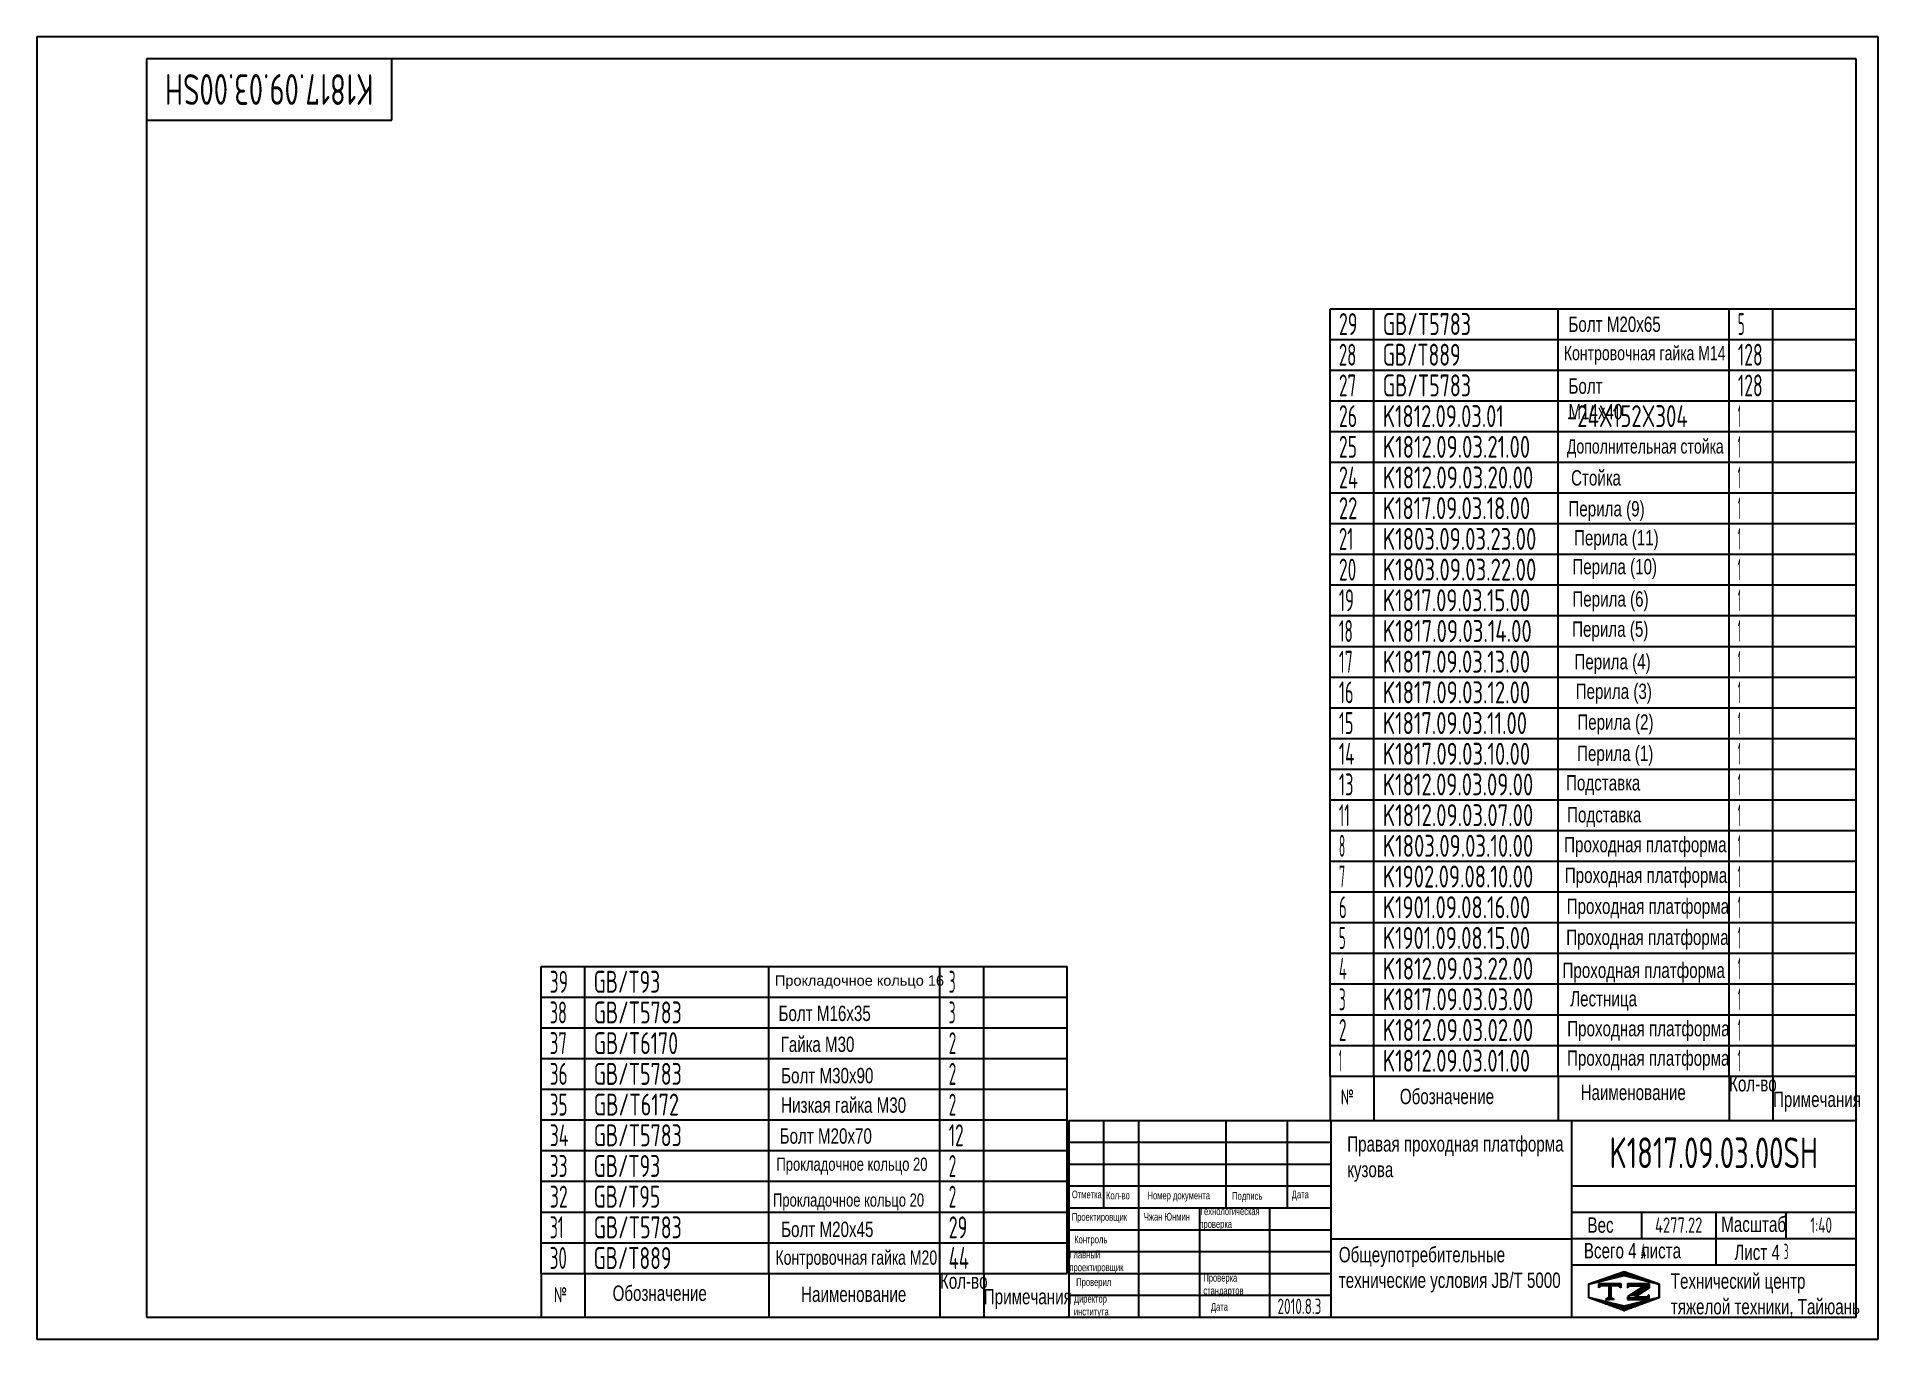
# Model space of a CAD drawing. Header units: millimetres. Extents: x 0 to 16800, y 0 to 11880.
import ezdxf
from ezdxf.enums import TextEntityAlignment as Align

# ---------------------------------------------------------------- set-up
doc = ezdxf.new("R2010")
doc.units = ezdxf.units.MM
doc.header["$LTSCALE"] = 400
doc.linetypes.add('F', pattern=[0.75, 0.5, -0.25])
for name, color, linetype in [('01', 7, 'Continuous'), ('02', 1, 'Continuous'), ('04', 2, 'F'), ('11', 3, 'Continuous'), ('THICK', 7, 'Continuous')]:
    doc.layers.add(name, color=color, linetype=linetype)
doc.styles.get("Standard").update_dxf_attribs({"font": 'isocp', "width": 0.707, "bigfont": 'intecad.shx'})

# ---------------------------------------------------------------- blocks, each defined once
blk = doc.blocks.new('*U239', base_point=(251.96, 168.31))
at = {"layer": '01'}
for p, q in [((251.96, 168.31), (251.96, 182.31)), ((195.96, 168.31), (251.96, 168.31))]:
    blk.add_line(p, q, dxfattribs=at)
blk = doc.blocks.new('*U240')
at = {"layer": '04'}
blk.add_blockref('*U239', (0, 0), dxfattribs=at)
blk = doc.blocks.new('*U241')
at = {"layer": '01'}
for points in [[(415, 292), (25, 292)], [(25, 292), (25, 5)], [(415, 5), (415, 292)], [(25, 5), (415, 5)]]:
    blk.add_lwpolyline(points, dxfattribs=at)
at = {"layer": '02'}
for points in [[(420, 297), (0, 297)], [(0, 297), (0, 0)], [(420, 0), (420, 297)], [(0, 0), (420, 0)]]:
    blk.add_lwpolyline(points, dxfattribs=at)
blk = doc.blocks.new('*U244')
at = {"layer": '01'}
for p, q in [((0, -280), (0, 0)), ((4800, -280), (4800, 0))]:
    blk.add_line(p, q, dxfattribs=at)
at = {"layer": '02'}
for p, q in [((0, 0), (400, 0)), ((400, -280), (400, 0)), ((400, 0), (2080, 0)), ((2080, -280), (2080, 0)), ((2080, 0), (3640, 0)), ((3640, -280), (3640, 0)), ((3640, 0), (4040, 0)), ((4040, -280), (4040, 0)), ((4040, 0), (4800, 0))]:
    blk.add_line(p, q, dxfattribs=at)
blk = doc.blocks.new('*U245')
at = {"layer": '01'}
for p, q in [((0, -280), (0, 0)), ((4800, -280), (4800, 0))]:
    blk.add_line(p, q, dxfattribs=at)
at = {"layer": '02'}
for p, q in [((0, 0), (400, 0)), ((400, -280), (400, 0)), ((400, 0), (2080, 0)), ((2080, -280), (2080, 0)), ((2080, 0), (3640, 0)), ((3640, -280), (3640, 0)), ((3640, 0), (4040, 0)), ((4040, -280), (4040, 0)), ((4040, 0), (4800, 0))]:
    blk.add_line(p, q, dxfattribs=at)
blk = doc.blocks.new('*U246')
at = {"layer": '01'}
for p, q in [((0, -280), (0, 0)), ((4800, -280), (4800, 0))]:
    blk.add_line(p, q, dxfattribs=at)
at = {"layer": '02'}
for p, q in [((0, 0), (400, 0)), ((400, -280), (400, 0)), ((400, 0), (2080, 0)), ((2080, -280), (2080, 0)), ((2080, 0), (3640, 0)), ((3640, -280), (3640, 0)), ((3640, 0), (4040, 0)), ((4040, -280), (4040, 0)), ((4040, 0), (4800, 0))]:
    blk.add_line(p, q, dxfattribs=at)
blk = doc.blocks.new('*U247')
at = {"layer": '01'}
for p, q in [((0, -280), (0, 0)), ((4800, -280), (4800, 0))]:
    blk.add_line(p, q, dxfattribs=at)
at = {"layer": '02'}
for p, q in [((0, 0), (400, 0)), ((400, -280), (400, 0)), ((400, 0), (2080, 0)), ((2080, -280), (2080, 0)), ((2080, 0), (3640, 0)), ((3640, -280), (3640, 0)), ((3640, 0), (4040, 0)), ((4040, -280), (4040, 0)), ((4040, 0), (4800, 0))]:
    blk.add_line(p, q, dxfattribs=at)
blk = doc.blocks.new('*U248')
at = {"layer": '01'}
for p, q in [((0, -280), (0, 0)), ((4800, -280), (4800, 0))]:
    blk.add_line(p, q, dxfattribs=at)
at = {"layer": '02'}
for p, q in [((0, 0), (400, 0)), ((400, -280), (400, 0)), ((400, 0), (2080, 0)), ((2080, -280), (2080, 0)), ((2080, 0), (3640, 0)), ((3640, -280), (3640, 0)), ((3640, 0), (4040, 0)), ((4040, -280), (4040, 0)), ((4040, 0), (4800, 0))]:
    blk.add_line(p, q, dxfattribs=at)
blk = doc.blocks.new('*U249')
at = {"layer": '01'}
for p, q in [((0, -280), (0, 0)), ((4800, -280), (4800, 0))]:
    blk.add_line(p, q, dxfattribs=at)
at = {"layer": '02'}
for p, q in [((0, 0), (400, 0)), ((400, -280), (400, 0)), ((400, 0), (2080, 0)), ((2080, -280), (2080, 0)), ((2080, 0), (3640, 0)), ((3640, -280), (3640, 0)), ((3640, 0), (4040, 0)), ((4040, -280), (4040, 0)), ((4040, 0), (4800, 0))]:
    blk.add_line(p, q, dxfattribs=at)
blk = doc.blocks.new('*U250')
at = {"layer": '01'}
for p, q in [((0, -280), (0, 0)), ((4800, -280), (4800, 0))]:
    blk.add_line(p, q, dxfattribs=at)
at = {"layer": '02'}
for p, q in [((0, 0), (400, 0)), ((400, -280), (400, 0)), ((400, 0), (2080, 0)), ((2080, -280), (2080, 0)), ((2080, 0), (3640, 0)), ((3640, -280), (3640, 0)), ((3640, 0), (4040, 0)), ((4040, -280), (4040, 0)), ((4040, 0), (4800, 0))]:
    blk.add_line(p, q, dxfattribs=at)
blk = doc.blocks.new('*U251')
at = {"layer": '01'}
for p, q in [((0, -280), (0, 0)), ((4800, -280), (4800, 0))]:
    blk.add_line(p, q, dxfattribs=at)
at = {"layer": '02'}
for p, q in [((0, 0), (400, 0)), ((400, -280), (400, 0)), ((400, 0), (2080, 0)), ((2080, -280), (2080, 0)), ((2080, 0), (3640, 0)), ((3640, -280), (3640, 0)), ((3640, 0), (4040, 0)), ((4040, -280), (4040, 0)), ((4040, 0), (4800, 0))]:
    blk.add_line(p, q, dxfattribs=at)
blk = doc.blocks.new('*U252')
at = {"layer": '01'}
for p, q in [((0, -280), (0, 0)), ((4800, -280), (4800, 0))]:
    blk.add_line(p, q, dxfattribs=at)
at = {"layer": '02'}
for p, q in [((0, 0), (400, 0)), ((400, -280), (400, 0)), ((400, 0), (2080, 0)), ((2080, -280), (2080, 0)), ((2080, 0), (3640, 0)), ((3640, -280), (3640, 0)), ((3640, 0), (4040, 0)), ((4040, -280), (4040, 0)), ((4040, 0), (4800, 0))]:
    blk.add_line(p, q, dxfattribs=at)
blk = doc.blocks.new('*U253')
at = {"layer": '01'}
for p, q in [((0, -280), (0, 0)), ((4800, -280), (4800, 0))]:
    blk.add_line(p, q, dxfattribs=at)
at = {"layer": '02'}
for p, q in [((0, 0), (400, 0)), ((400, -280), (400, 0)), ((400, 0), (2080, 0)), ((2080, -280), (2080, 0)), ((2080, 0), (3640, 0)), ((3640, -280), (3640, 0)), ((3640, 0), (4040, 0)), ((4040, -280), (4040, 0)), ((4040, 0), (4800, 0))]:
    blk.add_line(p, q, dxfattribs=at)
blk = doc.blocks.new('*U254')
at = {"layer": '01'}
for p, q in [((0, -280), (0, 0)), ((4800, -280), (4800, 0))]:
    blk.add_line(p, q, dxfattribs=at)
at = {"layer": '02'}
for p, q in [((0, 0), (400, 0)), ((400, -280), (400, 0)), ((400, 0), (2080, 0)), ((2080, -280), (2080, 0)), ((2080, 0), (3640, 0)), ((3640, -280), (3640, 0)), ((3640, 0), (4040, 0)), ((4040, -280), (4040, 0)), ((4040, 0), (4800, 0))]:
    blk.add_line(p, q, dxfattribs=at)
blk = doc.blocks.new('*U255')
at = {"layer": '01'}
for p, q in [((0, -280), (0, 0)), ((4800, -280), (4800, 0))]:
    blk.add_line(p, q, dxfattribs=at)
at = {"layer": '02'}
for p, q in [((0, 0), (400, 0)), ((400, -280), (400, 0)), ((400, 0), (2080, 0)), ((2080, -280), (2080, 0)), ((2080, 0), (3640, 0)), ((3640, -280), (3640, 0)), ((3640, 0), (4040, 0)), ((4040, -280), (4040, 0)), ((4040, 0), (4800, 0))]:
    blk.add_line(p, q, dxfattribs=at)
blk = doc.blocks.new('*U256')
at = {"layer": '01'}
for p, q in [((0, -280), (0, 0)), ((4800, -280), (4800, 0))]:
    blk.add_line(p, q, dxfattribs=at)
at = {"layer": '02'}
for p, q in [((0, 0), (400, 0)), ((400, -280), (400, 0)), ((400, 0), (2080, 0)), ((2080, -280), (2080, 0)), ((2080, 0), (3640, 0)), ((3640, -280), (3640, 0)), ((3640, 0), (4040, 0)), ((4040, -280), (4040, 0)), ((4040, 0), (4800, 0))]:
    blk.add_line(p, q, dxfattribs=at)
blk = doc.blocks.new('*U257')
at = {"layer": '01'}
for p, q in [((0, -280), (0, 0)), ((4800, -280), (4800, 0))]:
    blk.add_line(p, q, dxfattribs=at)
at = {"layer": '02'}
for p, q in [((0, 0), (400, 0)), ((400, -280), (400, 0)), ((400, 0), (2080, 0)), ((2080, -280), (2080, 0)), ((2080, 0), (3640, 0)), ((3640, -280), (3640, 0)), ((3640, 0), (4040, 0)), ((4040, -280), (4040, 0)), ((4040, 0), (4800, 0))]:
    blk.add_line(p, q, dxfattribs=at)
blk = doc.blocks.new('*U258')
at = {"layer": '01'}
for p, q in [((0, -280), (0, 0)), ((4800, -280), (4800, 0))]:
    blk.add_line(p, q, dxfattribs=at)
at = {"layer": '02'}
for p, q in [((0, 0), (400, 0)), ((400, -280), (400, 0)), ((400, 0), (2080, 0)), ((2080, -280), (2080, 0)), ((2080, 0), (3640, 0)), ((3640, -280), (3640, 0)), ((3640, 0), (4040, 0)), ((4040, -280), (4040, 0)), ((4040, 0), (4800, 0))]:
    blk.add_line(p, q, dxfattribs=at)
blk = doc.blocks.new('*U259')
at = {"layer": '01'}
for p, q in [((0, -280), (0, 0)), ((4800, -280), (4800, 0))]:
    blk.add_line(p, q, dxfattribs=at)
at = {"layer": '02'}
for p, q in [((0, 0), (400, 0)), ((400, -280), (400, 0)), ((400, 0), (2080, 0)), ((2080, -280), (2080, 0)), ((2080, 0), (3640, 0)), ((3640, -280), (3640, 0)), ((3640, 0), (4040, 0)), ((4040, -280), (4040, 0)), ((4040, 0), (4800, 0))]:
    blk.add_line(p, q, dxfattribs=at)
blk = doc.blocks.new('*U260')
at = {"layer": '01'}
for p, q in [((0, -280), (0, 0)), ((4800, -280), (4800, 0))]:
    blk.add_line(p, q, dxfattribs=at)
at = {"layer": '02'}
for p, q in [((0, 0), (400, 0)), ((400, -280), (400, 0)), ((400, 0), (2080, 0)), ((2080, -280), (2080, 0)), ((2080, 0), (3640, 0)), ((3640, -280), (3640, 0)), ((3640, 0), (4040, 0)), ((4040, -280), (4040, 0)), ((4040, 0), (4800, 0))]:
    blk.add_line(p, q, dxfattribs=at)
blk = doc.blocks.new('*U261')
at = {"layer": '01'}
for p, q in [((0, -280), (0, 0)), ((4800, -280), (4800, 0))]:
    blk.add_line(p, q, dxfattribs=at)
at = {"layer": '02'}
for p, q in [((0, 0), (400, 0)), ((400, -280), (400, 0)), ((400, 0), (2080, 0)), ((2080, -280), (2080, 0)), ((2080, 0), (3640, 0)), ((3640, -280), (3640, 0)), ((3640, 0), (4040, 0)), ((4040, -280), (4040, 0)), ((4040, 0), (4800, 0))]:
    blk.add_line(p, q, dxfattribs=at)
blk = doc.blocks.new('*U262')
at = {"layer": '01'}
for p, q in [((0, -280), (0, 0)), ((4800, -280), (4800, 0))]:
    blk.add_line(p, q, dxfattribs=at)
at = {"layer": '02'}
for p, q in [((0, 0), (400, 0)), ((400, -280), (400, 0)), ((400, 0), (2080, 0)), ((2080, -280), (2080, 0)), ((2080, 0), (3640, 0)), ((3640, -280), (3640, 0)), ((3640, 0), (4040, 0)), ((4040, -280), (4040, 0)), ((4040, 0), (4800, 0))]:
    blk.add_line(p, q, dxfattribs=at)
blk = doc.blocks.new('*U263')
at = {"layer": '01'}
for p, q in [((0, -280), (0, 0)), ((4800, -280), (4800, 0))]:
    blk.add_line(p, q, dxfattribs=at)
at = {"layer": '02'}
for p, q in [((0, 0), (400, 0)), ((400, -280), (400, 0)), ((400, 0), (2080, 0)), ((2080, -280), (2080, 0)), ((2080, 0), (3640, 0)), ((3640, -280), (3640, 0)), ((3640, 0), (4040, 0)), ((4040, -280), (4040, 0)), ((4040, 0), (4800, 0))]:
    blk.add_line(p, q, dxfattribs=at)
blk = doc.blocks.new('*U264')
at = {"layer": '01'}
for p, q in [((0, -280), (0, 0)), ((4800, -280), (4800, 0))]:
    blk.add_line(p, q, dxfattribs=at)
at = {"layer": '02'}
for p, q in [((0, 0), (400, 0)), ((400, -280), (400, 0)), ((400, 0), (2080, 0)), ((2080, -280), (2080, 0)), ((2080, 0), (3640, 0)), ((3640, -280), (3640, 0)), ((3640, 0), (4040, 0)), ((4040, -280), (4040, 0)), ((4040, 0), (4800, 0))]:
    blk.add_line(p, q, dxfattribs=at)
blk = doc.blocks.new('*U265')
at = {"layer": '01'}
for p, q in [((0, -280), (0, 0)), ((4800, -280), (4800, 0))]:
    blk.add_line(p, q, dxfattribs=at)
at = {"layer": '02'}
for p, q in [((0, 0), (400, 0)), ((400, -280), (400, 0)), ((400, 0), (2080, 0)), ((2080, -280), (2080, 0)), ((2080, 0), (3640, 0)), ((3640, -280), (3640, 0)), ((3640, 0), (4040, 0)), ((4040, -280), (4040, 0)), ((4040, 0), (4800, 0))]:
    blk.add_line(p, q, dxfattribs=at)
blk = doc.blocks.new('*U266')
at = {"layer": '01'}
for p, q in [((0, -280), (0, 0)), ((4800, -280), (4800, 0))]:
    blk.add_line(p, q, dxfattribs=at)
at = {"layer": '02'}
for p, q in [((0, 0), (400, 0)), ((400, -280), (400, 0)), ((400, 0), (2080, 0)), ((2080, -280), (2080, 0)), ((2080, 0), (3640, 0)), ((3640, -280), (3640, 0)), ((3640, 0), (4040, 0)), ((4040, -280), (4040, 0)), ((4040, 0), (4800, 0))]:
    blk.add_line(p, q, dxfattribs=at)
blk = doc.blocks.new('*U267')
at = {"layer": '01'}
for p, q in [((0, -280), (0, 0)), ((4800, -280), (4800, 0))]:
    blk.add_line(p, q, dxfattribs=at)
at = {"layer": '02'}
for p, q in [((0, 0), (400, 0)), ((400, -280), (400, 0)), ((400, 0), (2080, 0)), ((2080, -280), (2080, 0)), ((2080, 0), (3640, 0)), ((3640, -280), (3640, 0)), ((3640, 0), (4040, 0)), ((4040, -280), (4040, 0)), ((4040, 0), (4800, 0))]:
    blk.add_line(p, q, dxfattribs=at)
blk = doc.blocks.new('*U268')
at = {"layer": '01'}
for p, q in [((0, -280), (0, 0)), ((0, 0), (400, 0)), ((400, 0), (2080, 0)), ((2080, 0), (3640, 0)), ((3640, 0), (4040, 0)), ((4040, 0), (4800, 0)), ((4800, -280), (4800, 0))]:
    blk.add_line(p, q, dxfattribs=at)
at = {"layer": '02'}
for p, q in [((400, -280), (400, 0)), ((2080, -280), (2080, 0)), ((3640, -280), (3640, 0)), ((4040, -280), (4040, 0))]:
    blk.add_line(p, q, dxfattribs=at)
blk = doc.blocks.new('*U271')
at = {"layer": '01'}
for p, q in [((0, -280), (0, 0)), ((4800, -280), (4800, 0))]:
    blk.add_line(p, q, dxfattribs=at)
at = {"layer": '02'}
for p, q in [((0, 0), (400, 0)), ((400, -280), (400, 0)), ((400, 0), (2080, 0)), ((2080, -280), (2080, 0)), ((2080, 0), (3640, 0)), ((3640, -280), (3640, 0)), ((3640, 0), (4040, 0)), ((4040, -280), (4040, 0)), ((4040, 0), (4800, 0))]:
    blk.add_line(p, q, dxfattribs=at)
blk = doc.blocks.new('*U272')
at = {"layer": '01'}
for p, q in [((0, -280), (0, 0)), ((4800, -280), (4800, 0))]:
    blk.add_line(p, q, dxfattribs=at)
at = {"layer": '02'}
for p, q in [((0, 0), (400, 0)), ((400, -280), (400, 0)), ((400, 0), (2080, 0)), ((2080, -280), (2080, 0)), ((2080, 0), (3640, 0)), ((3640, -280), (3640, 0)), ((3640, 0), (4040, 0)), ((4040, -280), (4040, 0)), ((4040, 0), (4800, 0))]:
    blk.add_line(p, q, dxfattribs=at)
blk = doc.blocks.new('*U273')
at = {"layer": '01'}
for p, q in [((0, -280), (0, 0)), ((4800, -280), (4800, 0))]:
    blk.add_line(p, q, dxfattribs=at)
at = {"layer": '02'}
for p, q in [((0, 0), (400, 0)), ((400, -280), (400, 0)), ((400, 0), (2080, 0)), ((2080, -280), (2080, 0)), ((2080, 0), (3640, 0)), ((3640, -280), (3640, 0)), ((3640, 0), (4040, 0)), ((4040, -280), (4040, 0)), ((4040, 0), (4800, 0))]:
    blk.add_line(p, q, dxfattribs=at)
blk = doc.blocks.new('*U274')
at = {"layer": '01'}
for p, q in [((0, -280), (0, 0)), ((4800, -280), (4800, 0))]:
    blk.add_line(p, q, dxfattribs=at)
at = {"layer": '02'}
for p, q in [((0, 0), (400, 0)), ((400, -280), (400, 0)), ((400, 0), (2080, 0)), ((2080, -280), (2080, 0)), ((2080, 0), (3640, 0)), ((3640, -280), (3640, 0)), ((3640, 0), (4040, 0)), ((4040, -280), (4040, 0)), ((4040, 0), (4800, 0))]:
    blk.add_line(p, q, dxfattribs=at)
blk = doc.blocks.new('*U275')
at = {"layer": '01'}
for p, q in [((0, -280), (0, 0)), ((4800, -280), (4800, 0))]:
    blk.add_line(p, q, dxfattribs=at)
at = {"layer": '02'}
for p, q in [((0, 0), (400, 0)), ((400, -280), (400, 0)), ((400, 0), (2080, 0)), ((2080, -280), (2080, 0)), ((2080, 0), (3640, 0)), ((3640, -280), (3640, 0)), ((3640, 0), (4040, 0)), ((4040, -280), (4040, 0)), ((4040, 0), (4800, 0))]:
    blk.add_line(p, q, dxfattribs=at)
blk = doc.blocks.new('*U276')
at = {"layer": '01'}
for p, q in [((0, -280), (0, 0)), ((4800, -280), (4800, 0))]:
    blk.add_line(p, q, dxfattribs=at)
at = {"layer": '02'}
for p, q in [((0, 0), (400, 0)), ((400, -280), (400, 0)), ((400, 0), (2080, 0)), ((2080, -280), (2080, 0)), ((2080, 0), (3640, 0)), ((3640, -280), (3640, 0)), ((3640, 0), (4040, 0)), ((4040, -280), (4040, 0)), ((4040, 0), (4800, 0))]:
    blk.add_line(p, q, dxfattribs=at)
blk = doc.blocks.new('*U277')
at = {"layer": '01'}
for p, q in [((0, -280), (0, 0)), ((4800, -280), (4800, 0))]:
    blk.add_line(p, q, dxfattribs=at)
at = {"layer": '02'}
for p, q in [((0, 0), (400, 0)), ((400, -280), (400, 0)), ((400, 0), (2080, 0)), ((2080, -280), (2080, 0)), ((2080, 0), (3640, 0)), ((3640, -280), (3640, 0)), ((3640, 0), (4040, 0)), ((4040, -280), (4040, 0)), ((4040, 0), (4800, 0))]:
    blk.add_line(p, q, dxfattribs=at)
blk = doc.blocks.new('*U278')
at = {"layer": '01'}
for p, q in [((0, -280), (0, 0)), ((4800, -280), (4800, 0))]:
    blk.add_line(p, q, dxfattribs=at)
at = {"layer": '02'}
for p, q in [((0, 0), (400, 0)), ((400, -280), (400, 0)), ((400, 0), (2080, 0)), ((2080, -280), (2080, 0)), ((2080, 0), (3640, 0)), ((3640, -280), (3640, 0)), ((3640, 0), (4040, 0)), ((4040, -280), (4040, 0)), ((4040, 0), (4800, 0))]:
    blk.add_line(p, q, dxfattribs=at)
blk = doc.blocks.new('*U279')
at = {"layer": '01'}
for p, q in [((0, -280), (0, 0)), ((4800, -280), (4800, 0))]:
    blk.add_line(p, q, dxfattribs=at)
at = {"layer": '02'}
for p, q in [((0, 0), (400, 0)), ((400, -280), (400, 0)), ((400, 0), (2080, 0)), ((2080, -280), (2080, 0)), ((2080, 0), (3640, 0)), ((3640, -280), (3640, 0)), ((3640, 0), (4040, 0)), ((4040, -280), (4040, 0)), ((4040, 0), (4800, 0))]:
    blk.add_line(p, q, dxfattribs=at)
blk = doc.blocks.new('*U280')
at = {"layer": '01'}
for p, q in [((0, -280), (0, 0)), ((0, 0), (400, 0)), ((400, 0), (2080, 0)), ((2080, 0), (3640, 0)), ((3640, 0), (4040, 0)), ((4040, 0), (4800, 0)), ((4800, -280), (4800, 0))]:
    blk.add_line(p, q, dxfattribs=at)
at = {"layer": '02'}
for p, q in [((400, -280), (400, 0)), ((2080, -280), (2080, 0)), ((3640, -280), (3640, 0)), ((4040, -280), (4040, 0))]:
    blk.add_line(p, q, dxfattribs=at)
blk = doc.blocks.new('*X284')
at = {"color": 0}
for p, q in [((127.06, 7.8), (132.06, 7.8)), ((127.06, 7.5), (132.06, 7.5)), ((127.06, 7.2), (127.32, 7.2)), ((127.84, 5.4), (129.64, 5.4)), ((128.3, 5.7), (130.1, 5.7)), ((128.77, 6), (130.57, 6)), ((129.23, 6.3), (131.04, 6.3)), ((129.7, 6.6), (131.51, 6.6)), ((130.16, 6.9), (131.98, 6.9)), ((130.62, 7.2), (132.06, 7.2))]:
    blk.add_line(p, q, dxfattribs=at)
blk = doc.blocks.new('*X285')
at = {"color": 0}
for p, q in [((127.06, 4.8), (132.06, 4.8)), ((127.06, 4.5), (132.06, 4.5)), ((131.84, 5.1), (132.06, 5.1))]:
    blk.add_line(p, q, dxfattribs=at)
blk = doc.blocks.new('*X283')
at = {"color": 0}
for p, q in [((122.34, 4.5), (123.72, 4.5)), ((122.82, 4.8), (123.24, 4.8))]:
    blk.add_line(p, q, dxfattribs=at)
blk = doc.blocks.new('*X282')
at = {"color": 0}
for p, q in [((120.53, 7.8), (125.53, 7.8)), ((120.53, 7.5), (125.53, 7.5)), ((120.53, 7.2), (120.79, 7.2)), ((125.27, 7.2), (125.53, 7.2))]:
    blk.add_line(p, q, dxfattribs=at)
blk = doc.blocks.new('*X281')
at = {"color": 0}
for p, q in [((120.66, 8.7), (121.92, 8.7)), ((121.52, 9), (123.12, 9)), ((122.38, 9.3), (124.32, 9.3)), ((123.24, 9.6), (125.52, 9.6)), ((124.1, 9.9), (128.52, 9.9)), ((124.97, 10.2), (127.67, 10.2)), ((125.83, 10.5), (126.82, 10.5)), ((127.02, 9.6), (129.37, 9.6)), ((128.22, 9.3), (130.22, 9.3)), ((129.42, 9), (131.07, 9)), ((130.62, 8.7), (131.92, 8.7)), ((118.22, 7.8), (118.32, 7.8)), ((118.22, 7.5), (118.27, 7.5)), ((118.22, 7.2), (118.27, 7.2)), ((118.22, 6.9), (118.27, 6.9)), ((118.22, 6.6), (118.27, 6.6)), ((118.22, 6.3), (118.27, 6.3)), ((118.22, 6), (118.27, 6)), ((118.22, 5.7), (118.27, 5.7)), ((118.22, 5.4), (118.27, 5.4)), ((118.22, 5.1), (118.27, 5.1)), ((118.22, 4.8), (118.27, 4.8)), ((118.79, 4.5), (119.42, 4.5)), ((118.94, 8.1), (119.52, 8.1)), ((119.8, 8.4), (120.72, 8.4)), ((131.82, 8.4), (132.77, 8.4)), ((133.02, 8.1), (133.62, 8.1)), ((133.12, 4.5), (133.76, 4.5)), ((134.22, 7.8), (134.32, 7.8)), ((134.27, 7.5), (134.32, 7.5)), ((134.27, 7.2), (134.32, 7.2)), ((134.27, 6.9), (134.32, 6.9)), ((134.27, 6.6), (134.32, 6.6)), ((134.27, 6.3), (134.32, 6.3)), ((134.27, 6), (134.32, 6)), ((134.27, 5.7), (134.32, 5.7)), ((134.27, 5.4), (134.32, 5.4)), ((134.27, 5.1), (134.32, 5.1)), ((134.27, 4.8), (134.32, 4.8)), ((119.61, 4.2), (120.62, 4.2)), ((120.43, 3.9), (121.82, 3.9)), ((121.26, 3.6), (123.02, 3.6)), ((122.08, 3.3), (124.22, 3.3)), ((122.91, 3), (125.42, 3)), ((123.73, 2.7), (128.89, 2.7)), ((124.55, 2.4), (128.07, 2.4)), ((125.38, 2.1), (127.26, 2.1)), ((126.2, 1.8), (126.45, 1.8)), ((127.12, 3), (129.7, 3)), ((128.32, 3.3), (130.51, 3.3)), ((129.52, 3.6), (131.32, 3.6)), ((130.72, 3.9), (132.14, 3.9)), ((131.92, 4.2), (132.95, 4.2))]:
    blk.add_line(p, q, dxfattribs=at)

msp = doc.modelspace()

# ---------------------------------------------------------------- linework, layer by layer
at = {"layer": '01'}
for p, q in [((11800, 2400), (11800, 2000)), ((11800, 2400), (16600, 2400)), ((12200, 2400), (12200, 2000)), ((13880, 2400), (13880, 2000)), ((15440, 2400), (15440, 2000)), ((15840, 2400), (15840, 2000)), ((4600, 600), (4600, 200)), ((4600, 600), (9400, 600)), ((5000, 600), (5000, 200)), ((6680, 600), (6680, 200)), ((8240, 600), (8240, 200)), ((8640, 600), (8640, 200))]:
    msp.add_line(p, q, dxfattribs=at)
for p in [(16600, 2000), (9400, 200)]:
    msp.add_point(p, dxfattribs=at)
at = {"layer": 'THICK'}
for p, q in [((9415, 1996), (9415, 200)), ((9415, 1996), (16600, 1996)), ((9734, 1995), (9734, 1996)), ((9734, 1198), (9734, 1996)), ((10054, 200), (10054, 1996)), ((10852, 1198), (10852, 1996)), ((11411, 1198), (11411, 1996)), ((11810, 200), (11810, 1996)), ((14005, 200), (14005, 1996)), ((16600, 200), (16600, 1996)), ((9415, 1398), (11810, 1398)), ((14005, 1398), (16600, 1398)), ((9415, 1198), (11810, 1198)), ((10612, 200), (10612, 1198)), ((11251, 200), (11251, 1198)), ((14005, 1158), (16600, 1158)), ((14644, 919), (14644, 1158)), ((15323, 679), (15323, 1158)), ((15961, 919), (15961, 1158)), ((11810, 915), (14005, 915)), ((14005, 919), (16600, 919)), ((14005, 679), (16600, 679)), ((9415, 200), (16600, 200))]:
    msp.add_line(p, q, dxfattribs=at)
at = {"layer": 'THICK', "color": 3}
for p, q in [((9415, 1797), (11810, 1797)), ((9415, 1597), (11810, 1597)), ((9415, 998), (11810, 998)), ((9415, 799), (11810, 799)), ((9415, 599), (11810, 599)), ((14159, 504), (14483, 616)), ((14161, 501), (14481, 581)), ((14251, 467), (14251, 507)), ((14251, 507), (14451, 507)), ((14451, 507), (14451, 467)), ((14481, 581), (14800, 501)), ((14483, 616), (14802, 504)), ((14512, 507), (14512, 467)), ((14512, 507), (14712, 507)), ((14712, 507), (14712, 467)), ((9415, 400), (11810, 400)), ((14159, 378), (14159, 504)), ((14483, 260), (14159, 378)), ((14161, 381), (14161, 501)), ((14481, 301), (14161, 381)), ((14271, 487), (14251, 467)), ((14431, 487), (14271, 487)), ((14351, 387), (14313, 363)), ((14313, 363), (14351, 363)), ((14343, 488), (14343, 378)), ((14351, 488), (14351, 378)), ((14351, 387), (14390, 363)), ((14390, 363), (14351, 363)), ((14361, 488), (14361, 378)), ((14451, 467), (14431, 487)), ((14800, 381), (14481, 301)), ((14802, 378), (14483, 260)), ((14512, 467), (14532, 487)), ((14669, 487), (14512, 386)), ((14512, 386), (14512, 363)), ((14512, 363), (14712, 363)), ((14532, 487), (14669, 487)), ((14609, 402), (14579, 383)), ((14692, 383), (14579, 383)), ((14712, 468), (14609, 402)), ((14712, 403), (14692, 383)), ((14712, 363), (14712, 403)), ((14800, 501), (14800, 381)), ((14802, 504), (14802, 378))]:
    msp.add_line(p, q, dxfattribs=at)
for p in [(9415, 400), (9415, 200)]:
    msp.add_point(p, dxfattribs=at)

# ---------------------------------------------------------------- block references
at = {"layer": '01', "xscale": 40, "yscale": 40, "zscale": 40}
msp.add_blockref('*U241', (0, 0), dxfattribs=at)
at = {"layer": '01', "xscale": 40, "yscale": 40}
msp.add_blockref('*U240', (3240, 11120), dxfattribs=at)
at = {"layer": '01'}
for name, p in [('*U268', (11800, 9400)), ('*U267', (11800, 9120)), ('*U266', (11800, 8840)), ('*U265', (11800, 8560)), ('*U264', (11800, 8280)), ('*U263', (11800, 8000)), ('*U262', (11800, 7720)), ('*U261', (11800, 7440)), ('*U260', (11800, 7160)), ('*U259', (11800, 6880)), ('*U258', (11800, 6600)), ('*U257', (11800, 6320)), ('*U256', (11800, 6040)), ('*U255', (11800, 5760)), ('*U254', (11800, 5480)), ('*U253', (11800, 5200)), ('*U252', (11800, 4920)), ('*U251', (11800, 4640)), ('*U250', (11800, 4360)), ('*U249', (11800, 4080)), ('*U248', (11800, 3800)), ('*U280', (4600, 3400)), ('*U247', (11800, 3520)), ('*U246', (11800, 3240)), ('*U279', (4600, 3120)), ('*U245', (11800, 2960)), ('*U278', (4600, 2840)), ('*U277', (4600, 2560)), ('*U244', (11800, 2680)), ('*U276', (4600, 2280)), ('*U275', (4600, 2000)), ('*U274', (4600, 1720)), ('*U273', (4600, 1440)), ('*U272', (4600, 1160)), ('*U271', (4600, 880))]:
    msp.add_blockref(name, p, dxfattribs=at)
at = {"layer": 'THICK', "color": 3, "xscale": 39.91680000000042, "yscale": 39.91679999999997, "zscale": 39.91680000000001}
for name in ['*X281', '*X282', '*X283', '*X284', '*X285']:
    msp.add_blockref(name, (9440, 190), dxfattribs=at)

# ---------------------------------------------------------------- texts
at = {"layer": '01', "attachment_point": 1}
for s, insert, char_height in [('{\\fArial|b0|i0|c204|p34;\\C3;Болт М20х65}', (13974, 9328), 140), ('{\\fArial|b0|i0|c204|p34;\\C3;Контровочная гайка М14}', (13932, 9060), 130), ('{\\fArial|b0|i0|c204|p34;\\C3;Дополнительная стойка}', (13960, 8209), 130), ('{\\fArial|b0|i0|c204|p34;\\C3;Стойка}', (13998, 7927), 140), ('{\\fArial|b0|i0|c204|p34;\\C3;Перила (9)}', (13974, 7645), 140), ('{\\fArial|b0|i0|c204|p34;\\C3;Перила (11)}', (14025, 7380), 140), ('{\\fArial|b0|i0|c204|p34;\\C3;Перила (10)}', (14010, 7117), 140), ('{\\fArial|b0|i0|c204|p34;\\C3;Перила (6)}', (14010, 6822), 140), ('{\\fArial|b0|i0|c204|p34;\\C3;Перила (5)}', (14008, 6547), 140), ('{\\fArial|b0|i0|c204|p34;\\C3;Перила (4)}', (14029, 6250), 140), ('{\\fArial|b0|i0|c204|p34;\\C3;Перила (3)}', (14040, 5980), 140), ('{\\fArial|b0|i0|c204|p34;\\C3;Перила (2)}', (14055, 5699), 140), ('{\\fArial|b0|i0|c204|p34;\\C3;Перила (1)}', (14053, 5414), 140), ('{\\fArial|b0|i0|c204|p34;\\C3;Подставка}', (13952, 5145), 140), ('{\\fArial|b0|i0|c204|p34;\\C3;Подставка}', (13962, 4854), 140), ('{\\fArial|b0|i0|c204|p34;\\C3;Проходная платформа}', (13935, 4582), 140), ('{\\fArial|b0|i0|c204|p34;\\C3;Проходная платформа}', (13941, 4302), 140), ('{\\fArial|b0|i0|c204|p34;\\C3;Проходная платформа}', (13958, 4019), 140), ('{\\fArial|b0|i0|c204|p34;\\C3;Проходная платформа}', (13954, 3736), 140), ('{\\fArial|b0|i0|c204|p34;\\C3;Проходная платформа}', (13920, 3435), 140), ('{\\fArial|b0|i0|c204|p34;\\W1;\\C3;Прокладочное кольцо 16}', (6734, 3319), 95), ('{\\fArial|b0|i0|c204|p34;\\C3;Болт М16х35}', (6767, 3042), 140), ('{\\fArial|b0|i0|c204|p34;\\C3;Лестница}', (13990, 3176), 140), ('{\\fArial|b0|i0|c204|p34;\\C3;Проходная платформа}', (13963, 2903), 140), ('{\\fArial|b0|i0|c204|p34;\\C3;Гайка М30}', (6786, 2760), 140), ('{\\fArial|b0|i0|c204|p34;\\C3;Проходная платформа}', (13961, 2634), 140), ('{\\fArial|b0|i0|c204|p34;\\C3;Болт М30х90}', (6791, 2474), 140), ('{\\fArial|b0|i0|c204|p34;Кол-во}', (15440, 2400), 140), ('{\\fArial|b0|i0|c204|p34;\\C3;Низкая гайка М30}', (6791, 2205), 140), ('{\\Fisocp,intecad|c204;№}', (11897, 2279), 140), ('{\\fArial|b0|i0|c204|p34;Обозначение}', (12436, 2284), 140), ('{\\fArial|b0|i0|c204|p34;Наименование}', (14085, 2321), 140), ('{\\fArial|b0|i0|c204|p34;Примечания}', (15840, 2258), 140), ('{\\fArial|b0|i0|c204|p34;\\C3;Болт М20х70}', (6777, 1923), 140), ('{\\fArial|b0|i0|c204|p34;\\C3;Правая проходная платформа\\Pкузова}', (11956, 1851), 140), ('{\\fArial|b0|i0|c204|p34;\\C3;Прокладочное кольцо 20}', (6748, 1656), 120), ('{\\fArial|b0|i0|c204|p34;Кол-во}', (9755, 1346), 70), ('{\\fArial|b0|i0|c204|p34;Номер документа}', (10134, 1346), 70), ('{\\fArial|b0|i0|c204|p34;Дата}', (11450, 1355), 70), ('{\\fArial|b0|i0|c204|p34;\\C3;Прокладочное кольцо 20}', (6717, 1329), 120), ('{\\fArial|b0|i0|c204|p34;Технологическая\\Pпроверка}', (10607, 1202), 70), ('{\\fArial|b0|i0|c204|p34;Подпись}', (10906, 1342), 70), ('{\\fArial|b0|i0|c204|p34;\\C3;Болт М20х45}', (6791, 1072), 140), ('{\\fArial|b0|i0|c204|p34;Проектировщик}', (9442, 1150), 70), ('{\\fArial|b0|i0|c204|p34;\\C3;Чжан Юнмин}', (10100, 1152), 70), ('{\\fArial|b0|i0|c204|p34;Вес}', (14148, 1111), 140), ('{\\fArial|b0|i0|c204|p34;Масштаб}', (15368, 1118), 140), ('{\\fArial|b0|i0|c204|p34;Контроль}', (9465, 944), 70), ('{\\fArial|b0|i0|c204|p34;Общеупотребительные\\Pтехнические условия \\fArial|b0|i0|c0|p34;JB/T 5000}', (11879, 841), 140), ('{\\fArial|b0|i0|c204|p34;Всего 4 листа}', (14115, 877), 140), ('{\\fArial|b0|i0|c204|p34;Лист 4}', (15488, 863), 140), ('{\\fArial|b0|i0|c204|p34;\\C3;Контровочная гайка М20}', (6739, 809), 130), ('{\\fArial|b0|i0|c204|p34;Главный\\Pпроектировщик}', (9421, 807), 70), ('{\\fArial|b0|i0|c204|p34;Кол-во}', (8240, 600), 140), ('{\\fArial|b0|i0|c204|p34;Проверил}', (9483, 556), 70), ('{\\fArial|b0|i0|c204|p34;Проверка\\Pстандартов}', (10643, 595), 70), ('{\\fArial|b0|i0|c204|p34;Технический центр\\Pтяжелой техники, Тайюань}', (14908, 600), 140), ('{\\fArial|b0|i0|c204|p34;Обозначение}', (5253, 489), 140), ('{\\fArial|b0|i0|c204|p34;Наименование}', (6973, 480), 140), ('{\\fArial|b0|i0|c204|p34;Примечания}', (8640, 458), 140), ('{\\fArial|b0|i0|c204|p34;Директор\\Pинститута}', (9462, 403), 70), ('{\\fArial|b0|i0|c204|p34;Дата}', (10712, 330), 70)]:
    msp.add_mtext(s, dxfattribs=dict(at, insert=insert, char_height=char_height))
for s, insert, char_height, width in [('{\\fArial|b0|i0|c204|p34;\\C3;Болт М14х40}', (13974, 8764), 140, 9.4), ('{\\fArial|b0|i0|c204|p34;Отметка}', (9444, 1355), 70, 4.57), ('{\\Fisocp,intecad|c204;№}', (4718, 475), 140, 28.19)]:
    msp.add_mtext(s, dxfattribs=dict(at, insert=insert, char_height=char_height, width=width))
at = {"layer": '11', "width": 0.696133}
msp.add_text('K1817.09.03.00SH', height=280, rotation=180, dxfattribs=at).set_placement((3071, 11540), (1169, 11540), align=Align.FIT)
at = {"layer": '11'}
for s, height, width, p, p2 in [('29', 200, 0.640341, (11880, 9160), (12049, 9160)), ('GB/T5783', 200, 0.695009, (12280, 9160), (13085, 9160)), ('5', 200, 0.527686, (15520, 9160), (15582, 9160)), ('28', 200, 0.636523, (11880, 8880), (12039, 8880)), ('GB/T889', 200, 0.693441, (12280, 8880), (12990, 8880)), ('128', 200, 0.6464, (15520, 8880), (15746, 8880)), ('27', 200, 0.636523, (11880, 8600), (12039, 8600)), ('GB/T5783', 200, 0.695009, (12280, 8600), (13085, 8600)), ('128', 200, 0.6464, (15520, 8600), (15746, 8600)), ('26', 200, 0.639213, (11880, 8320), (12046, 8320)), ('K1812.09.03.01', 200, 0.693675, (12280, 8320), (13384, 8320)), ('-24X152X304', 200, 0.69366, (13960, 8320), (15063, 8320)), ('1', 200, 0.404, (15520, 8320), (15548, 8320)), ('25', 200, 0.638783, (11880, 8040), (12045, 8040)), ('K1812.09.03.21.00', 200, 0.696021, (12280, 8040), (13625, 8040)), ('1', 200, 0.404, (15520, 8040), (15548, 8040)), ('24', 200, 0.641743, (11880, 7760), (12053, 7760)), ('K1812.09.03.20.00', 200, 0.696244, (12280, 7760), (13653, 7760)), ('1', 200, 0.404, (15520, 7760), (15548, 7760)), ('22', 200, 0.639754, (11880, 7480), (12048, 7480)), ('K1817.09.03.18.00', 200, 0.696021, (12280, 7480), (13625, 7480)), ('1', 200, 0.404, (15520, 7480), (15548, 7480)), ('21', 200, 0.623098, (11880, 7200), (12011, 7200)), ('K1803.09.03.23.00', 200, 0.696457, (12280, 7200), (13681, 7200)), ('1', 200, 0.404, (15520, 7200), (15548, 7200)), ('20', 200, 0.636567, (11880, 6920), (12039, 6920)), ('K1803.09.03.22.00', 200, 0.696457, (12280, 6920), (13681, 6920)), ('1', 200, 0.404, (15520, 6920), (15548, 6920)), ('19', 200, 0.612447, (11880, 6640), (12017, 6640)), ('K1817.09.03.15.00', 200, 0.696021, (12280, 6640), (13625, 6640)), ('1', 200, 0.404, (15520, 6640), (15548, 6640)), ('18', 200, 0.606, (11880, 6360), (12007, 6360)), ('K1817.09.03.14.00', 200, 0.696133, (12280, 6360), (13639, 6360)), ('1', 200, 0.404, (15520, 6360), (15548, 6360)), ('17', 200, 0.606, (11880, 6080), (12007, 6080)), ('K1817.09.03.13.00', 200, 0.696021, (12280, 6080), (13625, 6080)), ('1', 200, 0.404, (15520, 6080), (15548, 6080)), ('16', 200, 0.610556, (11880, 5800), (12014, 5800)), ('K1817.09.03.12.00', 200, 0.696021, (12280, 5800), (13625, 5800)), ('1', 200, 0.404, (15520, 5800), (15548, 5800)), ('15', 200, 0.609833, (11880, 5520), (12013, 5520)), ('K1817.09.03.11.00', 200, 0.695789, (12280, 5520), (13596, 5520)), ('1', 200, 0.404, (15520, 5520), (15548, 5520)), ('14', 200, 0.614783, (11880, 5240), (12021, 5240)), ('K1817.09.03.10.00', 200, 0.696021, (12280, 5240), (13625, 5240)), ('1', 200, 0.404, (15520, 5240), (15548, 5240)), ('13', 200, 0.609833, (11880, 4960), (12013, 4960)), ('K1812.09.03.09.00', 200, 0.696247, (12280, 4960), (13653, 4960)), ('1', 200, 0.404, (15520, 4960), (15548, 4960)), ('11', 200, 0.582235, (11880, 4680), (11979, 4680)), ('K1812.09.03.07.00', 200, 0.696244, (12280, 4680), (13653, 4680)), ('1', 200, 0.404, (15520, 4680), (15548, 4680)), ('8', 200, 0.514182, (11880, 4400), (11937, 4400)), ('K1803.09.03.10.00', 200, 0.696244, (12280, 4400), (13653, 4400)), ('1', 200, 0.404, (15520, 4400), (15548, 4400)), ('7', 200, 0.514182, (11880, 4120), (11937, 4120)), ('K1902.09.08.10.00', 200, 0.696247, (12280, 4120), (13653, 4120)), ('1', 200, 0.404, (15520, 4120), (15548, 4120)), ('6', 200, 0.600695, (11880, 3840), (11952, 3840)), ('K1901.09.08.16.00', 200, 0.696025, (12280, 3840), (13625, 3840)), ('1', 200, 0.404, (15520, 3840), (15548, 3840)), ('5', 200, 0.527686, (11880, 3560), (11942, 3560)), ('K1901.09.08.15.00', 200, 0.696025, (12280, 3560), (13625, 3560)), ('1', 200, 0.404, (15520, 3560), (15548, 3560)), ('39', 200, 0.626756, (4680, 3160), (4846, 3160)), ('GB/T93', 200, 0.691199, (5080, 3160), (5688, 3160)), ('3', 200, 0.527686, (8320, 3160), (8382, 3160)), ('4', 200, 0.543846, (11880, 3280), (11951, 3280)), ('K1812.09.03.22.00', 200, 0.696244, (12280, 3280), (13653, 3280)), ('1', 200, 0.404, (15520, 3280), (15548, 3280)), ('3', 200, 0.527686, (11880, 3000), (11942, 3000)), ('K1817.09.03.03.00', 200, 0.696244, (12280, 3000), (13653, 3000)), ('1', 200, 0.404, (15520, 3000), (15548, 3000)), ('38', 200, 0.62216, (4680, 2880), (4836, 2880)), ('GB/T5783', 200, 0.695009, (5080, 2880), (5885, 2880)), ('3', 200, 0.527686, (8320, 2880), (8382, 2880)), ('2', 200, 0.562593, (11880, 2720), (11949, 2720)), ('K1812.09.03.02.00', 200, 0.696244, (12280, 2720), (13653, 2720)), ('1', 200, 0.404, (15520, 2720), (15548, 2720)), ('37', 200, 0.62216, (4680, 2600), (4836, 2600)), ('GB/T6170', 200, 0.694489, (5080, 2600), (5851, 2600)), ('2', 200, 0.562593, (8320, 2600), (8389, 2600)), ('36', 200, 0.625398, (4680, 2320), (4843, 2320)), ('GB/T5783', 200, 0.695009, (5080, 2320), (5885, 2320)), ('2', 200, 0.562593, (8320, 2320), (8389, 2320)), ('1', 200, 0.404, (11880, 2440), (11908, 2440)), ('K1812.09.03.01.00', 200, 0.696021, (12280, 2440), (13625, 2440)), ('1', 200, 0.404, (15520, 2440), (15548, 2440)), ('35', 200, 0.624881, (4680, 2040), (4841, 2040)), ('GB/T6172', 200, 0.694622, (5080, 2040), (5859, 2040)), ('2', 200, 0.562593, (8320, 2040), (8389, 2040)), ('34', 200, 0.628444, (4680, 1760), (4850, 1760)), ('GB/T5783', 200, 0.695009, (5080, 1760), (5885, 1760)), ('12', 200, 0.611465, (8320, 1760), (8456, 1760)), ('33', 200, 0.624881, (4680, 1480), (4841, 1480)), ('GB/T93', 200, 0.691199, (5080, 1480), (5688, 1480)), ('2', 200, 0.562593, (8320, 1480), (8389, 1480)), ('K1817.09.03.00SH', 280, 0.696133, (14349, 1560), (16251, 1560)), ('32', 200, 0.626049, (4680, 1200), (4844, 1200)), ('GB/T95', 200, 0.691199, (5080, 1200), (5688, 1200)), ('2', 200, 0.562593, (8320, 1200), (8389, 1200)), ('31', 200, 0.606, (4680, 920), (4807, 920)), ('GB/T5783', 200, 0.695009, (5080, 920), (5885, 920)), ('29', 200, 0.640341, (8320, 920), (8489, 920)), ('4277.22', 140, 0.683486, (14764, 970), (15196, 970)), ('1:40', 140, 0.657692, (16181, 970), (16379, 970)), ('30', 200, 0.622213, (4680, 640), (4836, 640)), ('GB/T889', 200, 0.693441, (5080, 640), (5790, 640)), ('44', 200, 0.633862, (8320, 640), (8504, 640)), ('4', 140, 0.543846, (14635, 730), (14685, 730)), ('3', 140, 0.527686, (15938, 730), (15982, 730)), ('2010.8.3', 140, 0.636133, (11320, 230), (11720, 230))]:
    msp.add_text(s, height=height, dxfattribs=dict(at, width=width)).set_placement(p, p2, align=Align.FIT)

doc.saveas('drawing.dxf')
